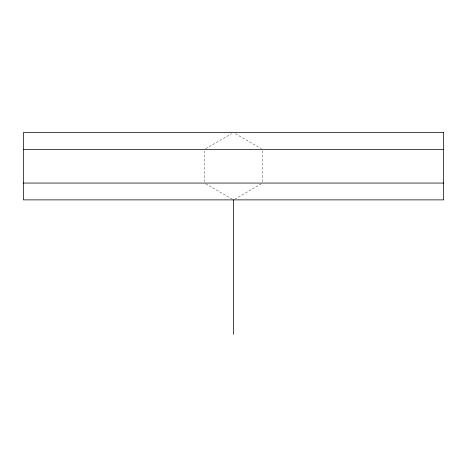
<?xml version="1.0" encoding="UTF-8"?>
<svg xmlns="http://www.w3.org/2000/svg" width="467" height="467" viewBox="0 0 467 467"><rect width="100%" height="100%" fill="white"/><g stroke="black" fill="none" stroke-linecap="round" stroke-linejoin="round"><path stroke-width="0.35" stroke-dasharray="2.33 1.75" d="M205.62 148.722L231.644 133.702M234.738 199.158L261.38 183.782M235.356 133.702L261.38 148.722M205.62 183.782L233.5 199.876M262.617 150.87L262.617 182.346M204.383 150.87L204.383 182.346"/><path stroke-width="0.7" d="M23.35 149.44L443.65 149.44M23.35 183.064L443.65 183.064M233.5 199.876L233.5 334.372M443.65 132.628L23.35 132.628L23.35 199.876L443.65 199.876L443.65 132.628"/></g></svg>
